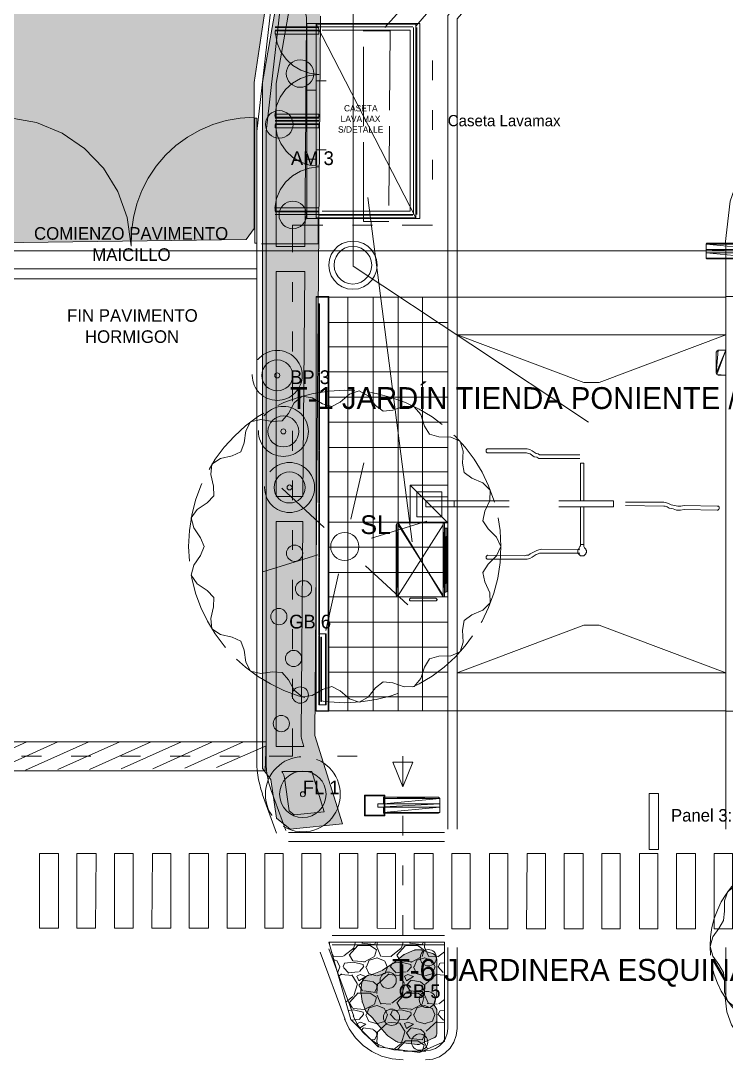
# Model space of a CAD drawing. Header units: metres. Extents: x 1 to 213, y 1 to 147.
# Drawn here: x 55.26 to 66.56, y 85.38 to 102.01 of the extents above; entities that cross this region are included whole.
import ezdxf

# ---------------------------------------------------------------- set-up
doc = ezdxf.new("R2010")
doc.units = ezdxf.units.M
doc.linetypes.add('DASHED', pattern=[1.524, 1.27, -0.254])
doc.layers.get('0').update_dxf_attribs({"lineweight": 0, "plot": 0})
for name, color, linetype, lineweight, plot in [('00-BASE-ARQUITECTURA', 8, 'Continuous', 0, False), ('00-BASE-MAICILLO-EXISTENTE', 33, 'Continuous', 0, False), ('00-BASE-TEXTO', 8, 'Continuous', 0, False), ('PJ-ARBOLES', 94, 'Continuous', 0, False), ('PJ-ARBUSTOS', 82, 'Continuous', 0, False), ('PJ-COPA-ADULTA', 8, 'DASHED', 0, False), ('PJ-CUBRESUELOS', 150, 'Continuous', 0, False), ('PJ-ETIQUETAS', 7, 'Continuous', 0, False), ('PJ-GRAVILLA', 42, 'Continuous', 0, False), ('PJ-HERBACEAS', 212, 'Continuous', 0, False), ('PJ-LIMITE-JARDIN', 7, 'Continuous', 0, False), ('PJ-MASAS', 92, 'Continuous', 0, False), ('PJ-MASAS-RELLENO', 92, 'Continuous', 0, False), ('PJ-MOBILIARIO', 34, 'Continuous', 0, False), ('PJ-PROTEGIDO', 30, 'DASHED', 0, False), ('PJ-RIEGO-SECTORES', 5, 'Continuous', 0, False), ('PJ-ZONAS-TIPOLOGIA', 30, 'Continuous', 0, False)]:
    doc.layers.add(name, color=color, linetype=linetype, lineweight=lineweight, plot=plot)

# ---------------------------------------------------------------- blocks, each defined once
blk = doc.blocks.new('PJ_SL')
for p, q in [((0.1, 0.439), (0.305, 1.341)), ((-0.33, 0.306), (-1.009, 0.934)), ((0.43, 0.133), (1.314, 0.406)), ((-0.43, -0.133), (-1.314, -0.406)), ((0.33, -0.306), (1.009, -0.934)), ((-0.1, -0.439), (-0.305, -1.341))]:
    blk.add_line(p, q)
blk.add_lwpolyline([(2.5, 0), (2.433, 0.15), (2.295, 0.284), (2.212, 0.413), (2.243, 0.564), (2.323, 0.739), (2.331, 0.903), (2.214, 1.019), (2.037, 1.094), (1.913, 1.184), (1.887, 1.336), (1.899, 1.528), (1.848, 1.684), (1.697, 1.75), (1.505, 1.756), (1.356, 1.796), (1.277, 1.928), (1.219, 2.111), (1.114, 2.238), (0.95, 2.245), (0.769, 2.181), (0.616, 2.164), (0.495, 2.259), (0.374, 2.409), (0.231, 2.489), (0.075, 2.436), (-0.071, 2.311), (-0.208, 2.24), (-0.355, 2.285), (-0.521, 2.381), (-0.684, 2.405), (-0.81, 2.299), (-0.901, 2.13), (-1.003, 2.014), (-1.156, 2.003), (-1.346, 2.032), (-1.507, 1.995), (-1.586, 1.851), (-1.61, 1.66), (-1.663, 1.516), (-1.802, 1.45), (-1.989, 1.408), (-2.126, 1.316), (-2.147, 1.153), (-2.101, 0.967), (-2.098, 0.813), (-2.204, 0.701), (-2.364, 0.595), (-2.457, 0.459), (-2.419, 0.3), (-2.308, 0.142), (-2.25, 0), (-2.308, -0.142), (-2.419, -0.3), (-2.457, -0.459), (-2.364, -0.595), (-2.204, -0.701), (-2.098, -0.813), (-2.101, -0.967), (-2.147, -1.153), (-2.126, -1.316), (-1.989, -1.408), (-1.802, -1.45), (-1.663, -1.516), (-1.61, -1.66), (-1.586, -1.851), (-1.507, -1.995), (-1.346, -2.032), (-1.156, -2.003), (-1.003, -2.014), (-0.901, -2.13), (-0.81, -2.299), (-0.684, -2.405), (-0.521, -2.381), (-0.355, -2.285), (-0.208, -2.24), (-0.071, -2.311), (0.075, -2.436), (0.231, -2.489), (0.374, -2.409), (0.495, -2.259), (0.616, -2.164), (0.769, -2.181), (0.95, -2.245), (1.114, -2.238), (1.219, -2.111), (1.277, -1.928), (1.356, -1.796), (1.505, -1.756), (1.697, -1.75), (1.848, -1.684), (1.899, -1.528), (1.887, -1.336), (1.913, -1.184), (2.037, -1.094), (2.214, -1.019), (2.331, -0.903), (2.323, -0.739), (2.243, -0.564), (2.212, -0.413), (2.295, -0.284), (2.433, -0.15), (2.5, 0)], close=True)
blk.add_circle((0, 0), 0.225)
for tag, p, height in [('CODIGO', (0.15, 0.15), 0.2), ('ESPECIE', (0.15, -0.1), 0.15), ('ZONA', (0.15, -0.3), 0.15)]:
    blk.add_attdef(tag, p, '', height=height)
blk = doc.blocks.new('PJ_FL')
for radius in [0.372, 0.04]:
    blk.add_circle((0, 0), radius)
for tag, p, height in [('CODIGO', (0.15, 0.15), 0.2), ('ESPECIE', (0.15, -0.1), 0.15), ('ZONA', (0.15, -0.3), 0.15)]:
    blk.add_attdef(tag, p, '', height=height)
blk = doc.blocks.new('PJ_GB')
blk.add_circle((0, 0), 0.13)
for tag, p, height in [('CODIGO', (0.15, 0.15), 0.2), ('ESPECIE', (0.15, -0.1), 0.15), ('ZONA', (0.15, -0.3), 0.15)]:
    blk.add_attdef(tag, p, '', height=height)
blk = doc.blocks.new('PJ_BP')
for radius in [0.248, 0.04]:
    blk.add_circle((0, 0), radius)
for tag, p, height in [('CODIGO', (0.15, 0.15), 0.2), ('ESPECIE', (0.15, -0.1), 0.15), ('ZONA', (0.15, -0.3), 0.15)]:
    blk.add_attdef(tag, p, '', height=height)
blk = doc.blocks.new('PJ_AM')
blk.add_circle((0, 0), 0.22)
for tag, p, height in [('CODIGO', (0.15, 0.15), 0.2), ('ESPECIE', (0.15, -0.1), 0.15), ('ZONA', (0.15, -0.3), 0.15)]:
    blk.add_attdef(tag, p, '', height=height)
blk = doc.blocks.new('PJ_CD')
for p, q in [((0.06, 0.263), (0.183, 0.804)), ((-0.198, 0.183), (-0.605, 0.561)), ((0.258, 0.08), (0.788, 0.244)), ((-0.258, -0.08), (-0.788, -0.244)), ((-0.06, -0.263), (-0.183, -0.804)), ((0.198, -0.183), (0.605, -0.561))]:
    blk.add_line(p, q)
blk.add_lwpolyline([(1.5, 0), (1.454, 0.153), (1.357, 0.288), (1.284, 0.417), (1.268, 0.564), (1.267, 0.731), (1.214, 0.882), (1.087, 0.979), (0.928, 1.031), (0.794, 1.092), (0.694, 1.202), (0.595, 1.336), (0.464, 1.427), (0.304, 1.431), (0.145, 1.38), (0, 1.35), (-0.145, 1.38), (-0.304, 1.431), (-0.464, 1.427), (-0.595, 1.336), (-0.694, 1.202), (-0.794, 1.092), (-0.928, 1.031), (-1.087, 0.979), (-1.214, 0.882), (-1.267, 0.731), (-1.268, 0.564), (-1.284, 0.417), (-1.357, 0.288), (-1.454, 0.153), (-1.5, 0), (-1.454, -0.153), (-1.357, -0.288), (-1.284, -0.417), (-1.268, -0.564), (-1.267, -0.731), (-1.214, -0.882), (-1.087, -0.979), (-0.928, -1.031), (-0.794, -1.092), (-0.694, -1.202), (-0.595, -1.336), (-0.464, -1.427), (-0.304, -1.431), (-0.145, -1.38), (0, -1.35), (0.145, -1.38), (0.304, -1.431), (0.464, -1.427), (0.595, -1.336), (0.694, -1.202), (0.794, -1.092), (0.928, -1.031), (1.087, -0.979), (1.214, -0.882), (1.267, -0.731), (1.268, -0.564), (1.284, -0.417), (1.357, -0.288), (1.454, -0.153), (1.5, 0)], close=True)
blk.add_circle((0, 0), 0.135)
for tag, p, height in [('CODIGO', (0.15, 0.15), 0.2), ('ESPECIE', (0.15, -0.1), 0.15), ('ZONA', (0.15, -0.3), 0.15)]:
    blk.add_attdef(tag, p, '', height=height)

msp = doc.modelspace()

# ---------------------------------------------------------------- hatches: boundary and pattern name
at = {"layer": '00-BASE-MAICILLO-EXISTENTE'}
h = msp.add_hatch(dxfattribs=at)
h.set_pattern_fill('AR-SAND', scale=0.02)
h.paths.add_polyline_path([(52.211, 142.478), (53.049, 142.346), (60.193, 142.434), (60.59, 142.302), (66.719, 142.39), (76.156, 142.258), (76.2, 140.273), (75.935, 139.876), (74.216, 138.862), (73.466, 139.7), (73.157, 139.788), (72.628, 139.7), (71.217, 138.862), (70.776, 139.524), (70.247, 139.832), (69.718, 139.7), (68.351, 138.862), (67.91, 139.524), (67.381, 139.832), (66.763, 139.656), (65.484, 138.862), (65.264, 138.95), (64.691, 139.788), (64.161, 139.788), (63.765, 139.568), (62.618, 138.862), (62.265, 138.421), (62.309, 134.893), (62.706, 134.32), (80.301, 134.32), (82.109, 134.188), (82.506, 134.32), (82.77, 134.673), (82.462, 135.511), (82.594, 135.687), (85.152, 135.643), (86.034, 133.438), (86.519, 132.733), (87.577, 130.175), (98.469, 106.627), (96.705, 105.789), (96.308, 105.745), (95.956, 105.436), (93.31, 104.202), (92.913, 104.554), (92.781, 105.04), (91.943, 106.274), (90.708, 107.641), (89.032, 108.92), (87.489, 109.67), (87.709, 109.714), (87.974, 110.067), (87.974, 110.419), (87.621, 110.816), (87.092, 110.816), (86.827, 110.596), (86.739, 110.155), (86.96, 109.758), (86.651, 109.934), (84.578, 110.287), (71.746, 110.199), (69.894, 110.375), (67.292, 110.155), (64.823, 109.405), (63.279, 108.523), (60.81, 106.054), (59.708, 103.981), (59.223, 102.526), (59.002, 101.027), (59.002, 98.69), (58.87, 98.513), (52.123, 98.425), (51.991, 98.778), (51.991, 112.624), (52.123, 122.37), (52.079, 142.213), (52.211, 142.478)])
at = {"layer": 'PJ-GRAVILLA'}
h = msp.add_hatch(dxfattribs=at)
h.set_pattern_fill('GRAVEL', scale=0.03)
h.paths.add_polyline_path([(68.439, 110.155), (75.318, 110.155), (75.362, 107.906), (75.186, 107.818), (65.176, 107.862), (64.735, 107.685), (64.426, 107.774), (63.544, 107.156), (63.059, 106.583), (62.75, 106.848), (62.353, 106.848), (61.736, 106.23), (60.722, 104.951), (60.766, 104.599), (61.075, 104.246), (60.413, 103.364), (59.972, 102.526), (60.06, 102.085), (59.972, 90.576), (60.413, 89.165), (59.575, 89.076), (59.355, 89.253), (59.267, 89.87), (59.134, 90.046), (59.134, 101.027), (59.443, 102.791), (60.016, 104.422), (61.251, 106.407), (63.103, 108.215), (64.999, 109.317), (65.925, 109.582), (66.146, 109.758), (68.439, 110.155)])
h = msp.add_hatch(dxfattribs=at)
h.set_pattern_fill('GRAVEL', scale=0.03)
h.paths.add_polyline_path([(60.193, 87.268), (62.045, 87.268), (62.045, 85.681), (61.648, 85.504), (60.986, 85.593), (60.545, 86.034), (60.193, 87.268)])
at = {"layer": 'PJ-MASAS-RELLENO'}
for points in [[(59.84, 102.064), (59.812, 98.4), (59.354, 98.4), (59.354, 101.008), (59.577, 102.283), (59.808, 102.227), (59.84, 102.064)], [(59.781, 94.4), (59.354, 94.4), (59.354, 98), (59.809, 98), (59.781, 94.4)], [(59.752, 90.577), (59.753, 90.555), (59.757, 90.532), (59.762, 90.51), (59.797, 90.4), (59.354, 90.4), (59.354, 94), (59.778, 94), (59.752, 90.577)], [(60.123, 89.355), (59.642, 89.305), (59.56, 89.37), (59.484, 89.901), (59.48, 89.923), (59.474, 89.944), (59.465, 89.964), (59.455, 89.984), (59.444, 90), (59.922, 90), (60.123, 89.355)], [(61.141, 85.772), (61.136, 85.776), (61.131, 85.781), (61.126, 85.786), (61.014, 85.915), (61.013, 85.916), (60.905, 86.045), (60.903, 86.047), (60.8, 86.152), (60.794, 86.158), (60.79, 86.165), (60.786, 86.172), (60.782, 86.179), (60.732, 86.309), (60.73, 86.315), (60.728, 86.322), (60.727, 86.328), (60.709, 86.48), (60.708, 86.489), (60.709, 86.499), (60.724, 86.626), (60.725, 86.633), (60.727, 86.64), (60.729, 86.647), (60.732, 86.654), (60.736, 86.66), (60.74, 86.666), (60.745, 86.672), (60.788, 86.717), (60.794, 86.723), (60.8, 86.728), (60.808, 86.732), (60.815, 86.736), (60.823, 86.739), (60.831, 86.741), (60.878, 86.749), (60.883, 86.751), (60.915, 86.762), (60.917, 86.763), (61.052, 86.819), (61.054, 86.819), (61.056, 86.82), (61.222, 86.929), (61.226, 86.931), (61.386, 87.06), (61.392, 87.065), (61.398, 87.068), (61.404, 87.071), (61.563, 87.142), (61.571, 87.144), (61.579, 87.147), (61.587, 87.148), (61.595, 87.148), (61.661, 87.148), (61.669, 87.148), (61.677, 87.147), (61.686, 87.144), (61.855, 87.09), (61.862, 87.087), (61.869, 87.084), (61.875, 87.08), (61.881, 87.075), (61.887, 87.07), (61.892, 87.065), (61.896, 87.059), (61.9, 87.053), (61.914, 87.028), (61.918, 87.02), (61.921, 87.013), (61.923, 87.005), (61.924, 86.997), (61.925, 86.988), (61.925, 86.443), (61.924, 86.435), (61.923, 86.427), (61.921, 86.419), (61.875, 86.278), (61.875, 86.277), (61.876, 86.275), (61.911, 86.221), (61.915, 86.214), (61.919, 86.207), (61.921, 86.2), (61.923, 86.192), (61.924, 86.185), (61.925, 86.177), (61.925, 85.811), (61.924, 85.803), (61.923, 85.796), (61.921, 85.788), (61.919, 85.781), (61.916, 85.774), (61.912, 85.767), (61.907, 85.761), (61.902, 85.755), (61.897, 85.75), (61.891, 85.745), (61.884, 85.741), (61.877, 85.738), (61.651, 85.637), (61.644, 85.634), (61.637, 85.632), (61.63, 85.631), (61.622, 85.63), (61.615, 85.63), (61.608, 85.631), (61.302, 85.672), (61.295, 85.673), (61.288, 85.675), (61.281, 85.678), (61.274, 85.681), (61.268, 85.685), (61.141, 85.772)]]:
    msp.add_hatch(color=7, dxfattribs=at).paths.add_polyline_path(points)

# ---------------------------------------------------------------- linework, layer by layer
at = {"layer": '00-BASE-ARQUITECTURA'}
for points in [[(69.037, 110.236), (66.745, 109.972), (64.641, 109.22), (62.785, 108.04), (61.237, 106.492), (60.057, 104.636), (59.305, 102.532), (59.041, 100.24)], [(69.037, 110.088), (66.779, 109.828), (64.706, 109.087), (62.878, 107.924), (61.352, 106.399), (60.19, 104.571), (59.449, 102.498), (59.189, 100.24)], [(61.591, 101.928), (65.042, 105.929), (65.042, 107.823), (69.836, 107.823), (81.837, 107.823), (89.775, 107.823), (92.876, 103.992)], [(62.099, 92.064), (62.099, 102.097), (64.682, 105.092), (90.389, 105.092), (92.389, 103.812), (94.051, 100.277)], [(62.248, 92.064), (62.248, 102.044), (64.756, 104.934), (90.336, 104.934), (92.273, 103.706), (93.913, 100.214)], [(60.586, 102.849), (60.586, 98.086), (64.354, 95.589)], [(61.094, 101.907), (61.517, 102.383), (61.486, 102.256)], [(61.094, 101.907), (61.517, 102.383), (61.486, 102.256)], [(59.993, 101.96), (61.591, 101.96)], [(59.993, 98.859), (61.591, 98.859), (59.993, 101.96), (59.993, 98.859)], [(61.591, 98.859), (59.993, 101.96), (61.591, 101.96), (61.591, 98.859)], [(60.046, 101.97), (61.539, 101.97)], [(61.539, 101.96), (60.046, 101.96)], [(59.337, 101.917), (60.036, 101.917)], [(60.036, 101.907), (59.337, 101.907)], [(59.337, 101.865), (60.036, 101.865)], [(59.337, 101.854), (60.036, 101.854)], [(59.339, 101.808), (59.367, 101.656), (59.425, 101.518), (59.511, 101.397), (59.619, 101.296), (59.746, 101.22), (59.888, 101.172), (60.042, 101.155)], [(60.046, 101.917), (61.539, 101.917)], [(60.046, 101.917), (61.539, 101.917)], [(60.089, 98.965), (61.496, 98.965), (61.496, 101.865), (60.089, 101.865)], [(61.549, 101.907), (61.549, 98.912)], [(61.549, 101.907), (61.549, 98.912)], [(61.602, 98.912), (61.602, 101.907)], [(61.602, 101.907), (61.602, 98.912)], [(61.856, 101.06), (61.856, 101.378)], [(69.545, 101.441), (68.857, 101.362), (68.225, 101.136), (67.668, 100.782), (67.204, 100.317), (66.849, 99.76), (66.624, 99.129), (66.544, 98.441)], [(60.035, 101.155), (59.881, 101.137), (59.739, 101.089), (59.612, 101.012), (59.503, 100.911), (59.417, 100.79), (59.358, 100.651), (59.329, 100.499)], [(59.845, 100.901), (59.993, 100.901), (59.993, 101.05), (60.152, 101.05)], [(57.029, 98.412), (56.968, 98.865), (56.817, 99.282), (56.585, 99.653), (56.283, 99.967), (55.922, 100.214), (55.512, 100.383), (55.062, 100.463)], [(59.005, 100.468), (58.776, 100.454), (58.552, 100.415), (58.335, 100.351), (58.127, 100.262), (57.93, 100.15), (57.747, 100.016), (57.579, 99.86), (57.43, 99.685), (57.304, 99.496), (57.2, 99.295), (57.12, 99.084), (57.065, 98.864), (57.035, 98.639), (57.032, 98.409)], [(59.337, 100.468), (60.036, 100.468)], [(59.337, 100.457), (60.036, 100.457)], [(61.856, 100.266), (61.856, 100.584)], [(59.337, 100.415), (60.036, 100.415)], [(60.036, 100.415), (59.337, 100.415)], [(60.036, 100.404), (59.337, 100.404)], [(59.337, 100.404), (60.036, 100.404)], [(59.337, 100.362), (60.036, 100.362)], [(59.337, 100.351), (60.036, 100.351)], [(59.339, 100.337), (59.367, 100.185), (59.425, 100.047), (59.511, 99.926), (59.619, 99.825), (59.746, 99.749), (59.888, 99.701), (60.042, 99.684)], [(59.041, 100.235), (59.041, 91.8)], [(59.189, 100.235), (59.189, 91.8)], [(59.845, 99.801), (59.993, 99.801), (59.993, 99.949), (60.152, 99.949)], [(60.035, 99.674), (59.881, 99.656), (59.739, 99.607), (59.612, 99.53), (59.503, 99.43), (59.417, 99.308), (59.358, 99.17), (59.329, 99.017)], [(61.856, 99.473), (61.856, 99.79)], [(60.819, 99.187), (61.528, 93.673)], [(60.819, 99.187), (61.528, 93.673)], [(59.337, 98.965), (60.036, 98.965)], [(59.115, 98.446), (60.025, 98.446), (60.025, 98.859)], [(59.337, 98.954), (60.036, 98.954)], [(60.036, 98.912), (59.337, 98.912)], [(59.337, 98.912), (60.036, 98.912)], [(61.539, 98.912), (60.046, 98.912)], [(61.539, 98.901), (60.046, 98.901)], [(60.046, 98.859), (61.539, 98.859)], [(61.539, 98.848), (60.046, 98.848)], [(59.612, 98.742), (59.612, 98.309)], [(59.612, 98.742), (60.099, 98.742)], [(60.575, 98.742), (60.893, 98.742)], [(61.369, 98.742), (61.856, 98.742)], [(60.967, 98.102), (60.957, 98.191), (60.928, 98.272), (60.882, 98.344), (60.822, 98.404), (60.751, 98.449), (60.669, 98.478), (60.581, 98.488), (60.492, 98.478), (60.411, 98.449), (60.339, 98.404), (60.279, 98.344), (60.234, 98.272), (60.205, 98.191), (60.194, 98.102), (60.205, 98.014), (60.234, 97.932), (60.279, 97.861), (60.339, 97.801), (60.411, 97.755), (60.492, 97.726), (60.581, 97.716), (60.669, 97.726), (60.751, 97.755), (60.822, 97.801), (60.882, 97.861), (60.928, 97.932), (60.957, 98.014), (60.967, 98.102)], [(88.547, 53.647), (88.547, 51.668), (74.387, 51.668), (72.842, 46.725), (52.151, 46.725), (52.151, 98.33), (67.783, 98.33)], [(60.882, 98.102), (60.874, 98.171), (60.852, 98.235), (60.816, 98.291), (60.769, 98.338), (60.713, 98.373), (60.65, 98.396), (60.581, 98.404), (60.512, 98.396), (60.448, 98.373), (60.392, 98.338), (60.345, 98.291), (60.31, 98.235), (60.287, 98.171), (60.279, 98.102), (60.287, 98.033), (60.31, 97.97), (60.345, 97.914), (60.392, 97.867), (60.448, 97.831), (60.512, 97.808), (60.581, 97.801), (60.65, 97.808), (60.713, 97.831), (60.769, 97.867), (60.816, 97.914), (60.852, 97.97), (60.874, 98.033), (60.882, 98.102)], [(66.238, 98.436), (67.137, 98.436), (66.248, 98.457), (66.238, 98.436)], [(66.894, 98.203), (66.248, 98.203), (66.238, 98.213), (66.238, 98.436), (66.248, 98.457), (66.904, 98.457)], [(66.238, 98.351), (67.137, 98.351), (66.238, 98.436), (66.238, 98.351)], [(67.137, 98.351), (66.238, 98.436), (67.137, 98.436), (67.137, 98.351)], [(66.238, 98.298), (67.222, 98.298), (66.238, 98.351), (66.238, 98.298)], [(67.222, 98.298), (66.238, 98.351), (67.222, 98.351), (67.222, 98.298)], [(66.238, 98.213), (67.137, 98.213), (66.238, 98.298), (66.238, 98.213)], [(67.137, 98.213), (66.238, 98.298), (67.137, 98.298), (67.137, 98.213)], [(66.238, 98.298), (67.137, 98.298), (66.238, 98.298)], [(67.137, 98.298), (66.238, 98.298), (67.137, 98.298)], [(66.904, 98.457), (66.248, 98.457), (66.904, 98.457)], [(67.137, 98.436), (66.248, 98.457), (67.137, 98.457), (67.137, 98.436)], [(66.555, 89.08), (66.555, 98.436)], [(66.248, 98.203), (67.137, 98.203), (66.238, 98.213), (66.248, 98.203)], [(67.137, 98.203), (66.238, 98.213), (67.137, 98.213), (67.137, 98.203)], [(66.248, 98.203), (66.248, 98.203), (67.137, 98.203), (66.248, 98.203), (67.137, 98.203), (66.894, 98.203), (66.248, 98.203)], [(59.612, 97.832), (59.612, 97.515)], [(60.501, 90.974), (60.501, 97.589)], [(60.904, 90.974), (60.904, 97.589)], [(61.306, 90.974), (61.306, 97.589)], [(61.697, 90.974), (61.697, 97.589)], [(62.099, 97.589), (62.099, 90.974)], [(62.099, 90.974), (62.099, 97.589)], [(62.248, 97.589), (66.555, 97.589)], [(62.099, 97.187), (60.194, 97.187)], [(59.612, 97.039), (59.612, 96.721)], [(62.099, 96.795), (60.194, 96.795)], [(66.407, 96.351), (66.555, 96.742), (66.396, 96.372), (66.407, 96.351)], [(66.555, 96.742), (66.396, 96.372), (66.428, 96.742), (66.555, 96.742)], [(66.396, 96.372), (66.428, 96.742), (66.396, 96.71), (66.396, 96.372)], [(66.555, 96.34), (66.428, 96.34), (66.407, 96.351), (66.396, 96.372), (66.396, 96.71), (66.407, 96.732), (66.428, 96.742), (66.555, 96.742), (66.555, 96.34)], [(66.555, 96.34), (66.555, 96.742), (66.428, 96.742), (66.407, 96.732), (66.396, 96.71), (66.396, 96.372), (66.407, 96.351), (66.428, 96.34), (66.555, 96.34)], [(66.555, 96.34), (66.407, 96.351), (66.555, 96.742), (66.555, 96.34)], [(62.099, 96.393), (60.194, 96.393)], [(59.612, 96.245), (59.612, 95.927)], [(62.099, 95.991), (60.194, 95.991)], [(62.099, 95.589), (60.194, 95.589)], [(59.612, 95.451), (59.612, 95.134)], [(62.099, 95.186), (60.194, 95.186)], [(64.216, 95.007), (63.602, 95.007), (63.56, 95.007), (63.528, 95.028), (63.486, 95.038), (63.422, 95.081), (63.391, 95.091), (63.359, 95.102), (63.327, 95.102), (62.734, 95.102), (62.724, 95.102), (62.724, 95.112), (62.713, 95.112), (62.713, 95.123), (62.713, 95.134), (62.713, 95.144), (62.713, 95.155), (62.724, 95.155), (62.724, 95.165), (62.734, 95.165), (63.327, 95.165), (63.369, 95.165), (63.412, 95.155), (63.454, 95.134), (63.518, 95.091), (63.549, 95.081), (63.571, 95.07), (63.602, 95.07), (64.216, 95.07)], [(59.612, 94.657), (59.612, 94.34)], [(62.099, 94.795), (60.194, 94.795)], [(62.099, 94.583), (61.496, 94.583), (62.099, 93.98), (62.099, 94.583)], [(61.496, 94.583), (62.099, 93.98), (61.496, 93.98), (61.496, 94.583)], [(62.099, 94.393), (60.194, 94.393)], [(63.084, 94.329), (62.205, 94.329), (62.205, 94.234), (62.205, 94.329), (61.75, 94.329), (61.75, 94.234), (62.205, 94.234)], [(63.877, 94.329), (64.756, 94.329), (64.756, 94.234), (63.877, 94.234)], [(64.946, 94.308), (65.56, 94.308), (65.603, 94.297), (65.634, 94.287), (65.677, 94.266), (65.73, 94.255), (65.782, 94.245), (65.835, 94.245), (65.888, 94.255), (66.417, 94.245), (66.428, 94.245), (66.439, 94.245), (66.439, 94.234), (66.449, 94.234), (66.449, 94.223), (66.449, 94.213), (66.449, 94.202), (66.439, 94.192), (66.428, 94.192), (66.428, 94.181), (66.417, 94.181), (65.888, 94.192), (65.825, 94.181), (65.761, 94.181), (65.708, 94.202), (65.645, 94.213), (65.613, 94.234), (65.581, 94.245), (65.56, 94.245), (64.946, 94.255)], [(63.084, 94.234), (62.205, 94.234)], [(64.227, 93.631), (64.227, 93.62), (64.227, 93.61), (64.216, 93.599), (64.206, 93.578), (64.206, 93.567), (64.195, 93.557), (64.184, 93.546), (64.184, 93.535), (64.184, 93.525), (64.184, 93.504), (64.184, 93.493), (64.195, 93.483), (64.206, 93.472), (64.216, 93.461), (64.227, 93.451), (64.237, 93.451), (64.248, 93.451), (64.269, 93.451), (64.28, 93.451), (64.29, 93.461), (64.301, 93.472), (64.311, 93.483), (64.311, 93.493), (64.322, 93.504), (64.322, 93.525), (64.322, 93.535), (64.311, 93.546), (64.311, 93.557), (64.301, 93.567), (64.29, 93.578), (64.28, 93.599), (64.28, 93.61), (64.28, 93.62), (64.28, 93.631), (64.227, 93.631), (64.227, 94.234), (64.28, 94.234), (64.28, 93.631)], [(62.099, 93.991), (60.194, 93.991)], [(62.025, 92.795), (61.306, 92.795), (61.285, 92.795), (61.274, 92.816), (61.274, 93.948), (61.285, 93.969), (61.306, 93.98), (62.025, 93.98), (62.047, 93.969), (62.047, 93.948), (62.047, 93.895), (62.068, 93.895), (62.089, 93.895), (62.099, 93.874), (62.099, 92.9), (62.089, 92.879), (62.068, 92.869), (62.047, 92.869), (62.047, 92.816), (62.047, 92.795), (62.025, 92.795)], [(61.285, 93.969), (61.285, 92.795), (61.274, 93.948)], [(61.306, 93.98), (61.306, 92.795), (61.285, 92.795), (61.306, 93.98)], [(61.285, 93.969), (61.306, 93.98), (61.285, 92.795), (61.285, 93.969)], [(62.025, 93.98), (62.025, 92.795), (61.306, 93.98), (62.025, 93.98)], [(62.025, 92.795), (61.306, 93.98), (61.306, 92.795), (62.025, 92.795)], [(61.306, 93.98), (62.025, 93.98)], [(62.099, 93.98), (61.496, 93.98)], [(62.047, 93.969), (62.047, 92.795), (62.025, 93.98), (62.047, 93.969)], [(62.047, 92.795), (62.025, 93.98), (62.025, 92.795), (62.047, 92.795)], [(62.047, 92.795), (62.047, 93.969)], [(59.612, 93.864), (59.612, 93.546)], [(61.274, 92.816), (61.274, 93.948)], [(62.025, 93.948), (61.306, 92.816)], [(62.025, 92.816), (61.306, 93.948)], [(62.047, 92.869), (62.047, 93.948)], [(62.047, 92.869), (62.047, 92.795), (62.047, 93.948)], [(62.068, 93.895), (62.068, 92.869), (62.047, 93.895), (62.068, 93.895)], [(62.047, 92.869), (62.047, 93.895), (62.068, 92.869), (62.047, 92.869)], [(62.047, 92.869), (62.047, 93.895)], [(62.089, 93.895), (62.089, 92.879), (62.068, 93.895), (62.089, 93.895)], [(62.089, 92.879), (62.068, 93.895), (62.068, 92.869), (62.089, 92.879)], [(62.099, 92.9), (62.089, 93.895), (62.089, 92.879)], [(62.099, 93.874), (62.099, 92.9)], [(62.099, 93.588), (60.194, 93.588)], [(64.216, 93.546), (63.602, 93.557), (63.56, 93.546), (63.528, 93.535), (63.486, 93.514), (63.422, 93.483), (63.391, 93.461), (63.359, 93.461), (63.327, 93.451), (62.734, 93.461), (62.724, 93.451), (62.713, 93.44), (62.713, 93.43), (62.713, 93.419), (62.713, 93.408), (62.724, 93.408), (62.724, 93.398), (62.734, 93.398), (63.327, 93.398), (63.369, 93.398), (63.412, 93.408), (63.454, 93.43), (63.518, 93.472), (63.549, 93.483), (63.571, 93.493), (63.602, 93.493), (64.216, 93.493)], [(62.099, 93.186), (60.194, 93.186)], [(59.612, 93.07), (59.612, 92.752)], [(62.099, 92.795), (60.194, 92.795)], [(62.025, 92.795), (61.306, 92.795)], [(61.507, 92.731), (61.496, 92.731), (61.486, 92.742), (61.486, 92.752), (61.486, 92.763), (61.496, 92.763), (61.496, 92.773), (61.507, 92.773), (61.909, 92.773), (61.92, 92.763), (61.93, 92.752), (61.93, 92.742), (61.92, 92.742), (61.92, 92.731), (61.909, 92.731), (61.507, 92.731)], [(62.099, 92.392), (60.194, 92.392)], [(59.612, 92.276), (59.612, 91.959)], [(62.099, 89.08), (62.099, 92.223)], [(62.248, 89.08), (62.248, 92.223)], [(62.099, 91.99), (60.194, 91.99)], [(59.041, 91.8), (59.041, 90.159)], [(59.189, 91.8), (59.189, 90.159)], [(59.612, 91.482), (59.612, 91.165)], [(62.099, 91.588), (60.194, 91.588)], [(62.099, 91.197), (60.194, 91.197)], [(62.248, 90.974), (66.555, 90.974)], [(59.612, 90.689), (59.612, 90.244)], [(55.855, 90.477), (54.871, 90.032)], [(55.358, 90.477), (54.871, 90.255)], [(56.353, 90.477), (55.337, 90.022)], [(56.85, 90.477), (55.855, 90.032)], [(57.348, 90.477), (56.363, 90.032)], [(57.834, 90.477), (56.871, 90.043)], [(58.332, 90.477), (57.379, 90.043)], [(58.829, 90.477), (57.887, 90.054)], [(59.189, 90.413), (58.395, 90.064)], [(55.591, 90.244), (55.273, 90.244)], [(56.384, 90.244), (56.067, 90.244)], [(57.178, 90.244), (56.861, 90.244)], [(57.972, 90.244), (57.654, 90.244)], [(58.766, 90.244), (58.448, 90.244)], [(59.041, 90.165), (59.043, 90.089), (59.048, 90.014), (59.058, 89.94), (59.071, 89.866), (59.088, 89.792), (59.108, 89.72), (59.133, 89.648)], [(59.189, 90.165), (59.191, 90.097), (59.196, 90.029), (59.204, 89.962), (59.216, 89.895), (59.231, 89.829), (59.25, 89.764), (59.272, 89.699)], [(59.612, 90.244), (59.242, 90.244)], [(60.65, 90.244), (60.332, 90.244)], [(61.38, 89.757), (61.539, 90.149), (61.221, 90.149), (61.38, 89.757)], [(61.38, 89.768), (61.38, 90.244)], [(59.274, 89.694), (59.507, 89.059)], [(59.126, 89.641), (59.358, 89.016)], [(61.972, 89.429), (60.978, 89.429), (61.972, 89.482), (61.972, 89.429)], [(60.978, 89.429), (61.972, 89.482), (60.978, 89.482), (60.978, 89.429)], [(61.972, 89.567), (61.073, 89.567), (61.951, 89.588), (61.972, 89.567)], [(61.073, 89.567), (61.951, 89.588), (61.073, 89.588), (61.073, 89.567)], [(61.972, 89.482), (61.073, 89.482), (61.972, 89.567), (61.972, 89.482)], [(61.073, 89.482), (61.972, 89.567), (61.073, 89.567), (61.073, 89.482)], [(61.306, 89.588), (61.951, 89.588), (61.306, 89.588)], [(61.306, 89.334), (61.951, 89.334), (61.972, 89.344), (61.972, 89.567), (61.951, 89.588), (61.306, 89.588)], [(61.972, 89.344), (61.073, 89.344), (61.972, 89.429), (61.972, 89.344)], [(61.073, 89.344), (61.972, 89.429), (61.073, 89.429), (61.073, 89.344)], [(61.972, 89.429), (61.073, 89.429), (61.972, 89.429)], [(61.073, 89.429), (61.972, 89.429), (61.073, 89.429)], [(61.951, 89.334), (61.073, 89.334), (61.972, 89.344), (61.951, 89.334)], [(61.073, 89.334), (61.972, 89.344), (61.073, 89.344), (61.073, 89.334)], [(61.951, 89.334), (61.951, 89.334), (61.073, 89.334), (61.951, 89.334), (61.073, 89.334), (61.306, 89.334), (61.951, 89.334)], [(61.38, 88.974), (61.38, 89.292)], [(59.549, 89.027), (62.047, 89.027)], [(59.549, 88.879), (62.047, 88.879)], [(61.38, 88.18), (61.38, 88.498)], [(61.38, 87.387), (61.38, 87.704)], [(62.047, 87.376), (60.247, 87.376)], [(60.194, 87.164), (60.597, 86.085)], [(62.047, 87.228), (60.247, 87.228)], [(62.099, 85.884), (62.099, 87.185)], [(62.248, 85.884), (62.248, 87.185)], [(66.555, 86.381), (66.555, 87.185)], [(60.057, 87.111), (60.459, 86.032)], [(61.38, 86.423), (61.38, 86.91)], [(66.544, 86.386), (66.571, 86.157), (66.646, 85.947), (66.764, 85.761), (66.919, 85.606), (67.105, 85.488), (67.315, 85.413), (67.545, 85.386)], [(60.446, 86.042), (60.522, 85.881), (60.622, 85.74), (60.744, 85.618), (60.885, 85.52), (61.041, 85.447), (61.209, 85.402), (61.385, 85.386)], [(60.585, 86.093), (60.65, 85.956), (60.735, 85.835), (60.839, 85.732), (60.959, 85.649), (61.092, 85.586), (61.235, 85.548), (61.385, 85.534)], [(61.745, 85.386), (61.86, 85.4), (61.966, 85.437), (62.059, 85.497), (62.137, 85.575), (62.197, 85.668), (62.234, 85.774), (62.248, 85.889)], [(61.745, 85.534), (61.826, 85.544), (61.901, 85.57), (61.967, 85.612), (62.022, 85.667), (62.063, 85.733), (62.09, 85.808), (62.099, 85.889)], [(61.39, 85.524), (61.75, 85.524)]]:
    msp.add_lwpolyline(points, dxfattribs=at)
for points in [[(61.655, 101.97), (61.655, 98.848), (59.845, 98.848), (59.845, 101.97)], [(59.993, 101.96), (59.993, 98.859), (61.591, 98.859), (61.591, 101.96)], [(61.591, 101.96), (61.591, 98.859), (59.993, 98.859), (59.993, 101.96)], [(60.036, 101.854), (59.337, 101.854), (59.337, 101.801), (60.036, 101.801)], [(59.041, 98.457), (59.009, 98.457), (59.009, 100.457), (59.041, 100.457)], [(60.036, 100.468), (59.337, 100.468), (59.337, 100.52), (60.036, 100.52)], [(60.036, 100.351), (59.337, 100.351), (59.337, 100.298), (60.036, 100.298)], [(60.036, 98.965), (59.337, 98.965), (59.337, 99.018), (60.036, 99.018)], [(55.03, 97.885), (59.041, 97.885), (59.041, 98.044), (55.03, 98.044)], [(60.194, 90.964), (59.993, 90.964), (59.993, 97.599), (60.194, 97.599)], [(60.184, 90.974), (59.993, 90.974), (59.993, 97.589), (60.184, 97.589)], [(60.046, 97.483), (60.036, 97.483), (60.036, 96.393), (60.046, 96.393)], [(62.248, 90.974), (62.248, 97.589), (60.194, 97.589), (60.194, 90.974)], [(66.555, 90.964), (66.767, 90.964), (66.767, 97.599), (66.555, 97.599)], [(66.555, 96.986), (64.523, 96.224), (64.28, 96.224), (62.248, 96.986)], [(60.046, 96.382), (60.036, 96.382), (60.036, 95.144), (60.046, 95.144)], [(60.046, 94.287), (60.046, 95.134), (60.036, 95.134), (60.036, 94.287)], [(64.28, 94.932), (64.28, 94.329), (64.227, 94.329), (64.227, 94.932)], [(62.099, 93.98), (62.099, 94.583), (61.496, 94.583), (61.496, 93.98)], [(62.099, 93.98), (62.099, 94.583), (61.496, 94.583), (61.496, 93.98)], [(62.004, 94.075), (62.004, 94.477), (61.602, 94.477), (61.602, 94.075)], [(60.036, 94.276), (60.046, 94.276), (60.046, 93.43), (60.036, 93.43)], [(60.046, 92.181), (60.036, 92.181), (60.036, 93.419), (60.046, 93.419)], [(66.555, 91.578), (64.523, 92.34), (64.28, 92.34), (62.248, 91.578)], [(60.046, 91.07), (60.036, 91.07), (60.036, 92.17), (60.046, 92.17)], [(60.142, 92.202), (60.046, 92.202), (60.046, 91.07), (60.142, 91.07)], [(60.142, 92.202), (60.046, 92.202), (60.046, 91.07), (60.142, 91.07)], [(60.078, 92.149), (60.067, 92.149), (60.067, 91.122), (60.078, 91.122)], [(60.152, 91.07), (60.142, 91.07), (60.142, 92.202), (60.152, 92.202)], [(59.189, 90.477), (54.871, 90.477), (54.871, 90.011), (59.178, 90.011)], [(60.766, 89.292), (60.766, 89.62), (61.094, 89.62), (61.094, 89.292)], [(60.777, 89.302), (60.777, 89.609), (61.083, 89.609), (61.083, 89.302)], [(55.559, 88.688), (55.866, 88.688), (55.866, 87.492), (55.559, 87.492)], [(56.162, 88.688), (56.469, 88.688), (56.459, 87.492), (56.162, 87.492)], [(56.765, 88.688), (57.062, 88.688), (57.062, 87.492), (56.765, 87.492)], [(57.369, 88.688), (57.665, 88.688), (57.665, 87.492), (57.358, 87.492)], [(57.961, 88.688), (58.268, 88.688), (58.268, 87.492), (57.961, 87.492)], [(58.565, 88.688), (58.861, 88.688), (58.861, 87.492), (58.565, 87.492)], [(59.168, 88.688), (59.464, 88.688), (59.464, 87.492), (59.168, 87.492)], [(59.761, 88.688), (60.067, 88.688), (60.067, 87.492), (59.761, 87.492)], [(60.364, 88.688), (60.66, 88.688), (60.66, 87.492), (60.364, 87.492)], [(60.967, 88.688), (61.263, 88.688), (61.263, 87.482), (60.967, 87.492)], [(61.56, 88.688), (61.867, 88.688), (61.867, 87.482), (61.56, 87.482)], [(62.163, 88.688), (62.459, 88.688), (62.459, 87.482), (62.163, 87.482)], [(62.766, 88.688), (63.063, 88.688), (63.063, 87.482), (62.766, 87.482)], [(63.369, 88.688), (63.666, 88.688), (63.666, 87.482), (63.359, 87.482)], [(63.962, 88.688), (64.269, 88.688), (64.269, 87.482), (63.962, 87.482)], [(64.565, 88.688), (64.862, 88.688), (64.862, 87.482), (64.565, 87.482)], [(65.169, 88.688), (65.465, 88.688), (65.465, 87.482), (65.169, 87.482)], [(65.761, 88.688), (66.068, 88.688), (66.068, 87.482), (65.761, 87.482)], [(66.365, 88.688), (66.661, 88.688), (66.661, 87.482), (66.365, 87.482)]]:
    msp.add_lwpolyline(points, close=True, dxfattribs=at)
at = {"layer": '00-BASE-MAICILLO-EXISTENTE'}
msp.add_lwpolyline([(67.292, 110.155), (64.823, 109.405), (63.279, 108.523), (60.81, 106.054), (59.708, 103.981), (59.223, 102.526), (59.002, 101.027), (59.002, 98.69), (58.87, 98.513), (52.123, 98.425), (51.991, 98.778), (51.991, 112.624), (52.123, 122.37)], dxfattribs=at)
at = {"layer": 'PJ-COPA-ADULTA'}
for centre, radius in [((59.369, 96.339), 0.4), ((60.45, 93.6), 2.5), ((59.467, 95.442), 0.4), ((59.566, 94.545), 0.4), ((59.779, 89.636), 0.6), ((67.8, 87.2), 1.5)]:
    msp.add_circle(centre, radius, dxfattribs=at)
at = {"layer": 'PJ-LIMITE-JARDIN'}
msp.add_lwpolyline([(60.06, 102.085), (59.972, 90.576), (60.413, 89.165), (59.575, 89.076), (59.355, 89.253), (59.267, 89.87), (59.134, 90.046), (59.134, 101.027), (59.443, 102.791)], dxfattribs=at)
msp.add_lwpolyline([(60.193, 87.268), (62.045, 87.268), (62.045, 85.681), (61.648, 85.504), (60.986, 85.593), (60.545, 86.034), (60.193, 87.268)], close=True, dxfattribs=at)
at = {"layer": 'PJ-MASAS'}
for points in [[(59.84, 102.064), (59.812, 98.4), (59.354, 98.4), (59.354, 101.008), (59.577, 102.283), (59.808, 102.227), (59.84, 102.064)], [(59.781, 94.4), (59.354, 94.4), (59.354, 98), (59.809, 98), (59.781, 94.4)], [(59.752, 90.577), (59.753, 90.555), (59.757, 90.532), (59.762, 90.51), (59.797, 90.4), (59.354, 90.4), (59.354, 94), (59.778, 94), (59.752, 90.577)], [(60.123, 89.355), (59.642, 89.305), (59.56, 89.37), (59.484, 89.901), (59.48, 89.923), (59.474, 89.944), (59.465, 89.964), (59.455, 89.984), (59.444, 90), (59.922, 90), (60.123, 89.355)], [(61.141, 85.772), (61.136, 85.776), (61.131, 85.781), (61.126, 85.786), (61.014, 85.915), (61.013, 85.916), (60.905, 86.045), (60.903, 86.047), (60.8, 86.152), (60.794, 86.158), (60.79, 86.165), (60.786, 86.172), (60.782, 86.179), (60.732, 86.309), (60.73, 86.315), (60.728, 86.322), (60.727, 86.328), (60.709, 86.48), (60.708, 86.489), (60.709, 86.499), (60.724, 86.626), (60.725, 86.633), (60.727, 86.64), (60.729, 86.647), (60.732, 86.654), (60.736, 86.66), (60.74, 86.666), (60.745, 86.672), (60.788, 86.717), (60.794, 86.723), (60.8, 86.728), (60.808, 86.732), (60.815, 86.736), (60.823, 86.739), (60.831, 86.741), (60.878, 86.749), (60.883, 86.751), (60.915, 86.762), (60.917, 86.763), (61.052, 86.819), (61.054, 86.819), (61.056, 86.82), (61.222, 86.929), (61.226, 86.931), (61.386, 87.06), (61.392, 87.065), (61.398, 87.068), (61.404, 87.071), (61.563, 87.142), (61.571, 87.144), (61.579, 87.147), (61.587, 87.148), (61.595, 87.148), (61.661, 87.148), (61.669, 87.148), (61.677, 87.147), (61.686, 87.144), (61.855, 87.09), (61.862, 87.087), (61.869, 87.084), (61.875, 87.08), (61.881, 87.075), (61.887, 87.07), (61.892, 87.065), (61.896, 87.059), (61.9, 87.053), (61.914, 87.028), (61.918, 87.02), (61.921, 87.013), (61.923, 87.005), (61.924, 86.997), (61.925, 86.988), (61.925, 86.443), (61.924, 86.435), (61.923, 86.427), (61.921, 86.419), (61.875, 86.278), (61.875, 86.277), (61.876, 86.275), (61.911, 86.221), (61.915, 86.214), (61.919, 86.207), (61.921, 86.2), (61.923, 86.192), (61.924, 86.185), (61.925, 86.177), (61.925, 85.811), (61.924, 85.803), (61.923, 85.796), (61.921, 85.788), (61.919, 85.781), (61.916, 85.774), (61.912, 85.767), (61.907, 85.761), (61.902, 85.755), (61.897, 85.75), (61.891, 85.745), (61.884, 85.741), (61.877, 85.738), (61.651, 85.637), (61.644, 85.634), (61.637, 85.632), (61.63, 85.631), (61.622, 85.63), (61.615, 85.63), (61.608, 85.631), (61.302, 85.672), (61.295, 85.673), (61.288, 85.675), (61.281, 85.678), (61.274, 85.681), (61.268, 85.685), (61.141, 85.772)]]:
    msp.add_lwpolyline(points, close=True, dxfattribs=at)
at = {"layer": 'PJ-MOBILIARIO'}
msp.add_lwpolyline([(65.325, 88.75), (65.475, 88.75), (65.475, 89.65), (65.325, 89.65)], close=True, dxfattribs=at)
at = {"layer": 'PJ-PROTEGIDO'}
msp.add_lwpolyline([(60.75, 98.8), (60.75, 101.85), (61.179, 101.85), (61.155, 98.8), (60.75, 98.8)], close=True, dxfattribs=at)
at = {"layer": 'PJ-RIEGO-SECTORES'}
msp.add_lwpolyline([(60.06, 102.085), (59.972, 90.576), (60.413, 89.165), (59.575, 89.076), (59.355, 89.253), (59.267, 89.87), (59.134, 90.046), (59.134, 101.027), (59.443, 102.791)], dxfattribs=at)
msp.add_lwpolyline([(61.648, 85.504), (60.986, 85.593), (60.545, 86.034), (60.193, 87.268), (62.045, 87.268), (62.045, 85.681), (61.648, 85.504)], close=True, dxfattribs=at)

# ---------------------------------------------------------------- block references
at = {"layer": 'PJ-ARBOLES'}
for name, p in [('PJ_SL', (60.45, 93.6)), ('PJ_CD', (67.8, 87.2))]:
    msp.add_blockref(name, p, dxfattribs=at)
at = {"layer": 'PJ-ARBUSTOS'}
for name, p in [('PJ_BP', (59.369, 96.339)), ('PJ_BP', (59.467, 95.442)), ('PJ_BP', (59.566, 94.545)), ('PJ_FL', (59.779, 89.636))]:
    msp.add_blockref(name, p, dxfattribs=at)
at = {"layer": 'PJ-CUBRESUELOS'}
for p in [(59.647, 93.493), (59.79, 92.924), (59.395, 92.479), (59.63, 91.809), (59.738, 91.224), (59.434, 90.768), (61.788, 87.021), (61.146, 86.66), (61.772, 86.352), (61.199, 86.068), (61.649, 85.671)]:
    msp.add_blockref('PJ_GB', p, dxfattribs=at)
at = {"layer": 'PJ-HERBACEAS'}
for p in [(59.734, 101.168), (59.402, 100.355), (59.618, 98.906)]:
    msp.add_blockref('PJ_AM', p, dxfattribs=at)

# ---------------------------------------------------------------- texts
at = {"layer": '00-BASE-TEXTO'}
for s, height, p in [('CASETA', 0.1006, (60.438, 100.563)), ('LAVAMAX', 0.1006, (60.385, 100.393)), ('S/DETALLE', 0.1006, (60.343, 100.224)), ('COMIENZO PAVIMENTO', 0.20118, (55.474, 98.51)), ('MAICILLO', 0.2012, (56.406, 98.171)), ('FIN PAVIMENTO', 0.20118, (56.003, 97.197)), ('HORMIGON', 0.2012, (56.289, 96.859))]:
    msp.add_text(s, height=height, dxfattribs=at).set_placement(p)
at = {"layer": 'PJ-ETIQUETAS'}
for s, height, p in [('AM 3', 0.22, (59.588, 99.704)), ('BP 3', 0.22, (59.575, 96.2)), ('SL', 0.3, (60.7, 93.8)), ('GB 6', 0.22, (59.56, 92.289)), ('FL 1', 0.22, (59.779, 89.636)), ('GB 5', 0.22, (61.314, 86.374))]:
    msp.add_text(s, height=height, dxfattribs=at).set_placement(p)
at = {"layer": 'PJ-MOBILIARIO'}
msp.add_text('Panel 3: Camanchaca y suelo vivo', height=0.2, dxfattribs=at).set_placement((65.675, 89.2))
at = {"layer": 'PJ-PROTEGIDO'}
msp.add_text('Caseta Lavamax', height=0.18, dxfattribs=at).set_placement((62.1, 100.325))
at = {"layer": 'PJ-ZONAS-TIPOLOGIA'}
for s, p in [('T-1 JARDÍN TIENDA PONIENTE / NORTE - TIENDA Y TERRAZA (tipología 3)', (59.573, 95.801)), ('T-6 JARDINERA ESQUINA - TIENDA Y TERRAZA (tipología 3)', (61.207, 86.651))]:
    msp.add_text(s, height=0.35, dxfattribs=at).set_placement(p)

doc.saveas('drawing.dxf')
